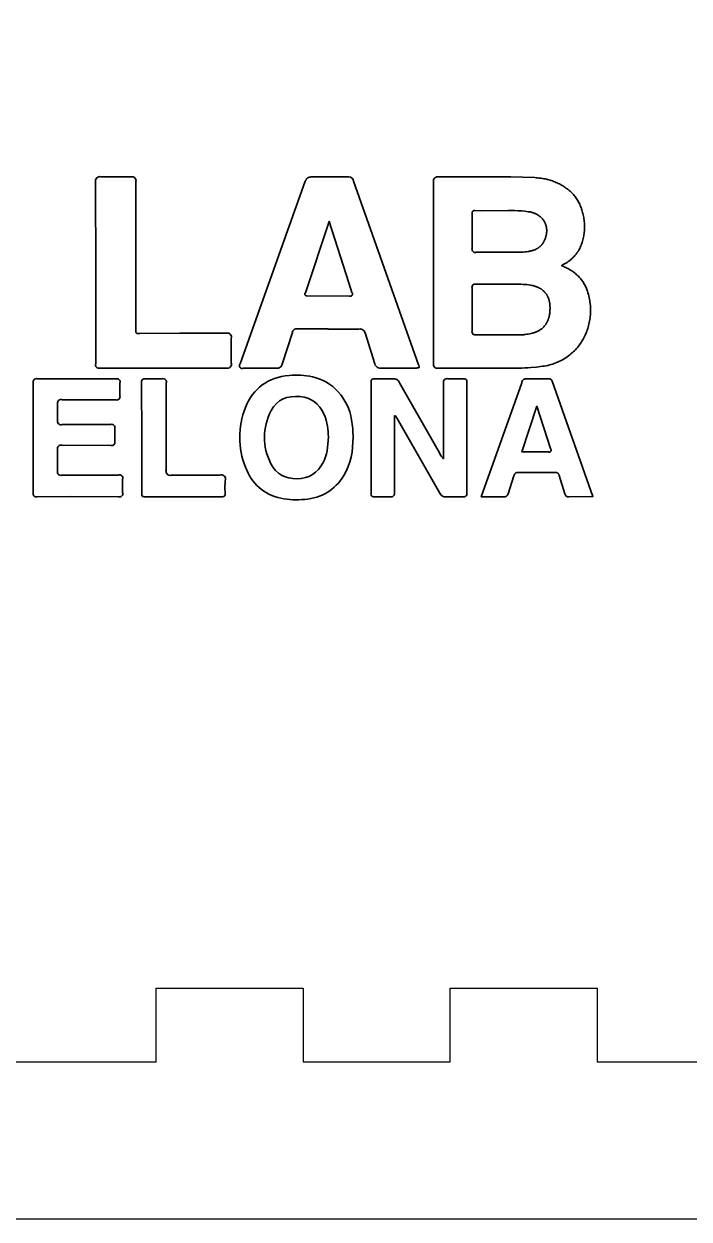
# Model space of a CAD drawing. Header units: millimetres. Extents: x 60913 to 63353, y 9976 to 12528.
# Drawn here: x 61617.6 to 61708.1, y 9976.5 to 10139.1 of the extents above; entities that cross this region are included whole.
import ezdxf

# ---------------------------------------------------------------- set-up
doc = ezdxf.new("R2010")
doc.units = ezdxf.units.MM
doc.header["$MEASUREMENT"] = 0
for name, color, linetype, true_color in [('CUT', 5, 'Continuous', 0x0000ff), ('Default', 178, 'Continuous', 0x000000), ('ENGRAVE', 1, 'Continuous', 0xff0000)]:
    doc.layers.add(name, color=color, linetype=linetype, true_color=true_color)

msp = doc.modelspace()

# ---------------------------------------------------------------- linework, layer by layer
at = {"layer": 'CUT'}
msp.add_lwpolyline([(61535.58, 9997.88), (61555.58, 9997.88), (61555.58, 10007.88), (61575.58, 10007.88), (61575.58, 9997.88), (61595.58, 9997.88), (61595.58, 10007.88), (61615.58, 10007.88), (61615.58, 9997.88), (61635.58, 9997.88), (61635.58, 10007.88), (61655.58, 10007.88), (61655.58, 9997.88), (61675.58, 9997.88), (61675.58, 10007.88), (61695.58, 10007.88), (61695.58, 9997.88), (61715.58, 9997.88)], dxfattribs=at)
at = {"layer": 'Default'}
msp.add_lwpolyline([(63352.58, 11196.47), (63352.58, 9976.47), (60912.58, 9976.47), (60912.58, 11196.47)], close=True, dxfattribs=at)
at = {"layer": 'ENGRAVE', "lineweight": 35}
for points in [[(61627.34, 10117.6), (61627.36, 10105.27), (61627.35, 10092.88, 0.611499), (61627.93, 10092.28), (61630.25, 10092.29), (61645.08, 10092.28, 0.610716), (61645.79, 10093.01), (61645.79, 10096.33, 0.617179), (61645.11, 10097.03), (61638.79, 10097.02), (61633.34, 10096.97), (61633.23, 10096.97), (61633.18, 10096.97), (61633.14, 10096.97), (61633.12, 10096.97), (61633.1, 10096.97), (61633.08, 10096.98), (61633.06, 10096.98), (61633.04, 10096.98), (61633.03, 10096.99), (61633.01, 10096.99), (61633, 10096.99), (61633, 10096.99), (61632.99, 10097), (61632.98, 10097), (61632.98, 10097), (61632.97, 10097), (61632.96, 10097.01), (61632.96, 10097.01), (61632.95, 10097.01), (61632.94, 10097.01), (61632.94, 10097.02), (61632.93, 10097.02), (61632.93, 10097.02), (61632.92, 10097.03), (61632.91, 10097.03), (61632.91, 10097.04), (61632.9, 10097.04), (61632.9, 10097.04), (61632.89, 10097.05), (61632.89, 10097.05), (61632.89, 10097.06), (61632.88, 10097.06), (61632.88, 10097.07), (61632.87, 10097.07), (61632.87, 10097.08), (61632.86, 10097.08), (61632.86, 10097.09), (61632.86, 10097.09), (61632.85, 10097.1), (61632.85, 10097.11), (61632.85, 10097.11), (61632.84, 10097.12), (61632.84, 10097.13), (61632.84, 10097.13), (61632.84, 10097.14), (61632.83, 10097.15), (61632.83, 10097.15), (61632.83, 10097.16), (61632.83, 10097.17), (61632.82, 10097.18), (61632.82, 10097.19), (61632.82, 10097.21), (61632.81, 10097.23), (61632.81, 10097.25), (61632.81, 10097.27), (61632.8, 10097.29), (61632.8, 10097.31), (61632.8, 10097.36), (61632.79, 10097.41), (61632.79, 10097.46), (61632.83, 10117.68, 0.555794), (61632.21, 10118.31), (61628.08, 10118.31, 0.604231), (61627.34, 10117.6)], [(61654.66, 10097.62), (61658.98, 10097.61), (61658.98, 10097.58), (61663.17, 10097.6, -0.429458), (61664.04, 10096.95), (61665.27, 10093.02, 0.4388), (61666.32, 10092.28), (61670.99, 10092.29), (61671.08, 10092.3), (61671.12, 10092.3), (61671.15, 10092.3), (61671.17, 10092.31), (61671.19, 10092.31), (61671.2, 10092.31), (61671.22, 10092.31), (61671.23, 10092.32), (61671.24, 10092.32), (61671.24, 10092.32), (61671.25, 10092.32), (61671.26, 10092.32), (61671.26, 10092.33), (61671.27, 10092.33), (61671.27, 10092.33), (61671.28, 10092.33), (61671.28, 10092.34), (61671.29, 10092.34), (61671.29, 10092.34), (61671.3, 10092.34), (61671.3, 10092.34), (61671.3, 10092.35), (61671.3, 10092.35), (61671.3, 10092.35), (61671.31, 10092.35), (61671.31, 10092.35), (61671.31, 10092.35), (61671.31, 10092.36), (61671.31, 10092.36), (61671.32, 10092.36), (61671.32, 10092.36), (61671.32, 10092.36), (61671.32, 10092.36), (61671.32, 10092.37), (61671.32, 10092.37), (61671.33, 10092.37), (61671.33, 10092.37), (61671.33, 10092.37), (61671.33, 10092.37), (61671.33, 10092.38), (61671.33, 10092.38), (61671.33, 10092.38), (61671.34, 10092.38), (61671.34, 10092.38), (61671.34, 10092.39), (61671.34, 10092.39), (61671.34, 10092.39), (61671.34, 10092.39), (61671.34, 10092.4), (61671.34, 10092.4), (61671.34, 10092.4), (61671.35, 10092.4), (61671.35, 10092.4), (61671.35, 10092.41), (61671.35, 10092.41), (61671.35, 10092.41), (61671.35, 10092.41), (61671.35, 10092.42), (61671.35, 10092.42), (61671.35, 10092.43), (61671.35, 10092.43), (61671.35, 10092.44), (61671.35, 10092.44), (61671.35, 10092.45), (61671.35, 10092.46), (61671.35, 10092.46), (61671.35, 10092.47), (61671.35, 10092.48), (61671.35, 10092.48), (61671.35, 10092.49), (61671.35, 10092.5), (61671.35, 10092.51), (61671.35, 10092.53), (61671.35, 10092.54), (61671.34, 10092.56), (61671.34, 10092.57), (61671.33, 10092.61), (61671.32, 10092.65), (61671.29, 10092.74), (61662.44, 10117.74, 0.381026), (61661.81, 10118.3), (61656.64, 10118.29), (61656.6, 10118.29), (61656.57, 10118.28), (61656.53, 10118.28), (61656.5, 10118.28), (61656.46, 10118.27), (61656.45, 10118.27), (61656.43, 10118.27), (61656.42, 10118.26), (61656.4, 10118.26), (61656.39, 10118.25), (61656.37, 10118.25), (61656.36, 10118.25), (61656.34, 10118.24), (61656.33, 10118.24), (61656.31, 10118.23), (61656.3, 10118.22), (61656.28, 10118.22), (61656.27, 10118.21), (61656.26, 10118.21), (61656.24, 10118.2), (61656.23, 10118.19), (61656.22, 10118.18), (61656.2, 10118.18), (61656.19, 10118.17), (61656.18, 10118.16), (61656.17, 10118.15), (61656.16, 10118.14), (61656.14, 10118.13), (61656.13, 10118.12), (61656.12, 10118.11), (61656.11, 10118.1), (61656.1, 10118.09), (61656.09, 10118.08), (61656.08, 10118.07), (61656.07, 10118.06), (61656.06, 10118.04), (61656.05, 10118.03), (61656.04, 10118.02), (61656.03, 10118), (61656.02, 10117.99), (61656.01, 10117.98), (61656, 10117.96), (61655.99, 10117.95), (61655.98, 10117.93), (61655.97, 10117.92), (61655.95, 10117.88), (61655.93, 10117.85), (61655.92, 10117.81), (61655.9, 10117.78), (61655.89, 10117.74), (61655.87, 10117.7), (61647, 10092.88, 0.848512), (61647.45, 10092.28), (61651.95, 10092.28, 0.420609), (61652.7, 10092.81), (61654.13, 10097.14, -0.41616), (61654.66, 10097.62)], [(61684.92, 10092.29), (61685.32, 10092.29), (61685.73, 10092.3), (61686.13, 10092.32), (61686.54, 10092.35), (61687.34, 10092.43), (61688.15, 10092.53), (61688.39, 10092.56), (61688.63, 10092.61), (61688.86, 10092.65), (61689.09, 10092.71), (61689.31, 10092.77), (61689.53, 10092.84), (61689.75, 10092.91), (61689.96, 10092.99), (61690.17, 10093.08), (61690.38, 10093.17), (61690.58, 10093.26), (61690.77, 10093.36), (61690.96, 10093.47), (61691.15, 10093.58), (61691.33, 10093.69), (61691.51, 10093.82), (61691.68, 10093.94), (61691.85, 10094.07), (61692.01, 10094.21), (61692.17, 10094.34), (61692.33, 10094.49), (61692.48, 10094.64), (61692.62, 10094.79), (61692.77, 10094.94), (61692.9, 10095.1), (61693.03, 10095.26), (61693.16, 10095.43), (61693.28, 10095.6), (61693.4, 10095.77), (61693.51, 10095.95), (61693.62, 10096.13), (61693.72, 10096.31), (61693.82, 10096.49), (61693.91, 10096.68), (61694, 10096.87), (61694.08, 10097.06), (61694.16, 10097.26), (61694.23, 10097.45), (61694.3, 10097.65), (61694.36, 10097.85), (61694.41, 10098.06), (61694.46, 10098.26), (61694.51, 10098.47), (61694.55, 10098.67), (61694.58, 10098.88), (61694.61, 10099.09), (61694.64, 10099.3), (61694.66, 10099.52), (61694.67, 10099.73), (61694.68, 10099.94), (61694.68, 10100.16), (61694.67, 10100.37), (61694.66, 10100.59), (61694.65, 10100.81), (61694.63, 10101.02), (61694.6, 10101.24), (61694.57, 10101.45), (61694.53, 10101.67), (61694.49, 10101.89), (61694.44, 10102.1), (61694.38, 10102.32), (61694.32, 10102.53), (61694.25, 10102.74), (61694.18, 10102.96), (61694.12, 10103.1), (61694.06, 10103.25), (61694, 10103.39), (61693.93, 10103.53), (61693.86, 10103.66), (61693.78, 10103.8), (61693.71, 10103.92), (61693.62, 10104.05), (61693.54, 10104.17), (61693.45, 10104.29), (61693.36, 10104.41), (61693.27, 10104.52), (61693.17, 10104.63), (61693.07, 10104.74), (61692.96, 10104.84), (61692.85, 10104.95), (61692.74, 10105.04), (61692.63, 10105.14), (61692.51, 10105.23), (61692.39, 10105.33), (61692.27, 10105.41), (61692.14, 10105.5), (61692.02, 10105.58), (61691.88, 10105.66), (61691.75, 10105.74), (61691.61, 10105.82), (61691.47, 10105.89), (61691.33, 10105.96), (61691.19, 10106.03), (61691.04, 10106.1), (61690.89, 10106.16), (61690.74, 10106.22), (61690.96, 10106.37), (61691.05, 10106.42), (61691.14, 10106.46), (61691.23, 10106.51), (61691.31, 10106.56), (61691.4, 10106.61), (61691.48, 10106.67), (61691.56, 10106.72), (61691.64, 10106.77), (61691.72, 10106.83), (61691.8, 10106.89), (61691.87, 10106.95), (61691.95, 10107), (61692.02, 10107.07), (61692.09, 10107.13), (61692.16, 10107.19), (61692.23, 10107.25), (61692.29, 10107.32), (61692.36, 10107.38), (61692.42, 10107.45), (61692.48, 10107.52), (61692.54, 10107.59), (61692.6, 10107.66), (61692.66, 10107.73), (61692.72, 10107.8), (61692.77, 10107.87), (61692.82, 10107.95), (61692.88, 10108.02), (61692.93, 10108.1), (61692.97, 10108.17), (61693.02, 10108.25), (61693.11, 10108.4), (61693.2, 10108.56), (61693.28, 10108.72), (61693.35, 10108.89), (61693.42, 10109.05), (61693.48, 10109.22), (61693.54, 10109.39), (61693.59, 10109.56), (61693.64, 10109.74), (61693.68, 10109.91), (61693.72, 10110.09), (61693.76, 10110.27), (61693.78, 10110.44), (61693.81, 10110.62), (61693.83, 10110.8), (61693.84, 10110.98), (61693.85, 10111.17), (61693.86, 10111.35), (61693.86, 10111.53), (61693.86, 10111.71), (61693.85, 10111.89), (61693.84, 10112.07), (61693.82, 10112.25), (61693.8, 10112.42), (61693.78, 10112.6), (61693.75, 10112.78), (61693.72, 10112.95), (61693.68, 10113.12), (61693.64, 10113.3), (61693.6, 10113.47), (61693.55, 10113.63), (61693.5, 10113.8), (61693.45, 10113.96), (61693.39, 10114.12), (61693.33, 10114.28), (61693.27, 10114.43), (61693.2, 10114.58), (61693.13, 10114.73), (61693.06, 10114.87), (61692.98, 10115.02), (61692.9, 10115.15), (61692.82, 10115.29), (61692.73, 10115.42), (61692.65, 10115.54), (61692.56, 10115.66), (61692.46, 10115.78), (61692.37, 10115.89), (61692.32, 10115.94), (61692.27, 10115.99), (61692.22, 10116.04), (61692.17, 10116.09), (61692.03, 10116.22), (61691.9, 10116.34), (61691.76, 10116.46), (61691.62, 10116.58), (61691.48, 10116.69), (61691.33, 10116.79), (61691.19, 10116.89), (61691.04, 10116.99), (61690.89, 10117.09), (61690.74, 10117.17), (61690.59, 10117.26), (61690.44, 10117.34), (61690.29, 10117.42), (61690.13, 10117.49), (61689.97, 10117.56), (61689.81, 10117.63), (61689.65, 10117.69), (61689.49, 10117.75), (61689.33, 10117.8), (61689.17, 10117.85), (61689, 10117.9), (61688.83, 10117.94), (61688.67, 10117.98), (61688.5, 10118.02), (61688.33, 10118.05), (61688.15, 10118.08), (61687.98, 10118.11), (61687.81, 10118.13), (61687.63, 10118.15), (61687.45, 10118.17), (61687.28, 10118.19), (61687.1, 10118.2), (61685.46, 10118.26), (61683.83, 10118.3), (61674.03, 10118.3, 0.569681), (61673.31, 10117.59), (61673.32, 10092.95, 0.595199), (61673.97, 10092.28), (61684.92, 10092.29)], [(61679.12, 10108.04), (61682.31, 10108.05), (61682.31, 10108.07), (61684.7, 10108.05), (61685.1, 10108.06), (61685.5, 10108.08), (61685.72, 10108.1), (61685.94, 10108.12), (61686.15, 10108.15), (61686.26, 10108.17), (61686.36, 10108.19), (61686.47, 10108.21), (61686.57, 10108.23), (61686.68, 10108.26), (61686.78, 10108.29), (61686.88, 10108.32), (61686.98, 10108.35), (61687.08, 10108.39), (61687.17, 10108.43), (61687.22, 10108.45), (61687.26, 10108.48), (61687.31, 10108.5), (61687.36, 10108.52), (61687.4, 10108.55), (61687.45, 10108.57), (61687.49, 10108.6), (61687.53, 10108.63), (61687.58, 10108.66), (61687.62, 10108.69), (61687.66, 10108.72), (61687.7, 10108.75), (61687.74, 10108.78), (61687.79, 10108.82), (61687.82, 10108.85), (61687.86, 10108.89), (61687.9, 10108.92), (61687.94, 10108.96), (61687.98, 10109), (61688.01, 10109.04), (61688.05, 10109.08), (61688.08, 10109.12), (61688.12, 10109.17), (61688.15, 10109.21), (61688.18, 10109.26), (61688.21, 10109.3), (61688.25, 10109.35), (61688.28, 10109.4), (61688.31, 10109.45), (61688.33, 10109.51), (61688.36, 10109.56), (61688.39, 10109.61), (61688.43, 10109.7), (61688.47, 10109.79), (61688.5, 10109.88), (61688.53, 10109.97), (61688.56, 10110.05), (61688.59, 10110.14), (61688.61, 10110.23), (61688.64, 10110.31), (61688.65, 10110.4), (61688.67, 10110.48), (61688.68, 10110.57), (61688.7, 10110.65), (61688.7, 10110.74), (61688.71, 10110.82), (61688.71, 10110.91), (61688.71, 10110.99), (61688.71, 10111.07), (61688.71, 10111.15), (61688.7, 10111.23), (61688.69, 10111.31), (61688.68, 10111.39), (61688.67, 10111.47), (61688.65, 10111.55), (61688.63, 10111.62), (61688.61, 10111.7), (61688.59, 10111.77), (61688.56, 10111.85), (61688.54, 10111.92), (61688.51, 10111.99), (61688.47, 10112.06), (61688.44, 10112.13), (61688.4, 10112.2), (61688.37, 10112.27), (61688.32, 10112.33), (61688.28, 10112.4), (61688.24, 10112.46), (61688.19, 10112.52), (61688.14, 10112.58), (61688.09, 10112.64), (61688.04, 10112.7), (61687.98, 10112.76), (61687.92, 10112.81), (61687.86, 10112.87), (61687.8, 10112.92), (61687.74, 10112.97), (61687.68, 10113.02), (61687.61, 10113.06), (61687.54, 10113.11), (61687.47, 10113.15), (61687.4, 10113.19), (61687.32, 10113.23), (61687.25, 10113.27), (61687.17, 10113.31), (61687.09, 10113.34), (61687.01, 10113.38), (61686.93, 10113.41), (61686.84, 10113.43), (61686.75, 10113.46), (61686.67, 10113.49), (61686.58, 10113.51), (61686.49, 10113.53), (61686.39, 10113.55), (61686.3, 10113.56), (61686.2, 10113.57), (61685.75, 10113.63), (61685.3, 10113.67), (61684.85, 10113.69), (61684.39, 10113.71), (61683.49, 10113.73), (61679.86, 10113.7), (61678.95, 10113.72), (61678.94, 10113.72), (61678.92, 10113.72), (61678.9, 10113.72), (61678.89, 10113.72), (61678.87, 10113.72), (61678.86, 10113.72), (61678.84, 10113.71), (61678.83, 10113.71), (61678.82, 10113.71), (61678.8, 10113.71), (61678.79, 10113.71), (61678.78, 10113.7), (61678.77, 10113.7), (61678.76, 10113.7), (61678.75, 10113.69), (61678.74, 10113.69), (61678.74, 10113.69), (61678.73, 10113.69), (61678.73, 10113.68), (61678.72, 10113.68), (61678.72, 10113.68), (61678.71, 10113.68), (61678.71, 10113.67), (61678.7, 10113.67), (61678.7, 10113.67), (61678.69, 10113.67), (61678.69, 10113.66), (61678.69, 10113.66), (61678.68, 10113.66), (61678.68, 10113.66), (61678.68, 10113.65), (61678.67, 10113.65), (61678.67, 10113.65), (61678.66, 10113.64), (61678.66, 10113.64), (61678.66, 10113.64), (61678.65, 10113.63), (61678.65, 10113.63), (61678.65, 10113.63), (61678.64, 10113.62), (61678.64, 10113.62), (61678.64, 10113.62), (61678.64, 10113.61), (61678.63, 10113.61), (61678.63, 10113.61), (61678.63, 10113.6), (61678.63, 10113.6), (61678.62, 10113.59), (61678.62, 10113.59), (61678.62, 10113.59), (61678.62, 10113.58), (61678.61, 10113.58), (61678.61, 10113.57), (61678.61, 10113.57), (61678.6, 10113.56), (61678.6, 10113.55), (61678.6, 10113.54), (61678.59, 10113.53), (61678.59, 10113.52), (61678.59, 10113.51), (61678.59, 10113.5), (61678.58, 10113.49), (61678.58, 10113.48), (61678.58, 10113.47), (61678.58, 10113.46), (61678.58, 10113.44), (61678.57, 10113.42), (61678.57, 10113.39), (61678.57, 10113.37), (61678.57, 10113.35), (61678.56, 10108.55, 0.589804), (61679.12, 10108.04)], [(61661.8, 10103.88), (61659.11, 10112.25), (61655.89, 10102.52, 0.839639), (61656.08, 10102.11), (61661.88, 10102.09, 0.797862), (61662.22, 10102.58), (61661.8, 10103.88)], [(61679.13, 10096.81), (61685.29, 10096.82), (61685.39, 10096.82), (61685.49, 10096.83), (61685.59, 10096.83), (61685.69, 10096.84), (61685.8, 10096.85), (61686, 10096.88), (61686.2, 10096.91), (61686.4, 10096.95), (61686.59, 10097), (61686.79, 10097.05), (61686.87, 10097.07), (61686.95, 10097.1), (61687.03, 10097.12), (61687.11, 10097.15), (61687.19, 10097.18), (61687.26, 10097.21), (61687.33, 10097.24), (61687.41, 10097.27), (61687.48, 10097.3), (61687.54, 10097.33), (61687.61, 10097.37), (61687.67, 10097.41), (61687.74, 10097.44), (61687.8, 10097.48), (61687.86, 10097.52), (61687.92, 10097.56), (61687.97, 10097.6), (61688.03, 10097.64), (61688.08, 10097.69), (61688.13, 10097.73), (61688.18, 10097.78), (61688.23, 10097.82), (61688.28, 10097.87), (61688.33, 10097.92), (61688.37, 10097.97), (61688.42, 10098.02), (61688.46, 10098.07), (61688.5, 10098.12), (61688.54, 10098.17), (61688.58, 10098.22), (61688.61, 10098.28), (61688.65, 10098.33), (61688.68, 10098.39), (61688.72, 10098.45), (61688.75, 10098.5), (61688.78, 10098.56), (61688.81, 10098.62), (61688.83, 10098.68), (61688.86, 10098.74), (61688.89, 10098.81), (61688.91, 10098.87), (61688.93, 10098.93), (61688.95, 10099), (61688.98, 10099.06), (61689, 10099.13), (61689.01, 10099.19), (61689.03, 10099.26), (61689.05, 10099.33), (61689.08, 10099.46), (61689.1, 10099.6), (61689.12, 10099.74), (61689.14, 10099.89), (61689.15, 10100.04), (61689.16, 10100.19), (61689.17, 10100.34), (61689.17, 10100.49), (61689.16, 10100.65), (61689.16, 10100.73), (61689.16, 10100.81), (61689.15, 10100.89), (61689.14, 10100.97), (61689.13, 10101.04), (61689.12, 10101.12), (61689.11, 10101.19), (61689.1, 10101.26), (61689.09, 10101.33), (61689.07, 10101.41), (61689.05, 10101.47), (61689.03, 10101.54), (61689.01, 10101.61), (61688.99, 10101.68), (61688.97, 10101.74), (61688.95, 10101.8), (61688.92, 10101.87), (61688.9, 10101.93), (61688.87, 10101.99), (61688.84, 10102.05), (61688.81, 10102.11), (61688.78, 10102.16), (61688.74, 10102.22), (61688.71, 10102.27), (61688.68, 10102.33), (61688.64, 10102.38), (61688.6, 10102.43), (61688.56, 10102.48), (61688.52, 10102.53), (61688.48, 10102.58), (61688.44, 10102.63), (61688.39, 10102.68), (61688.35, 10102.72), (61688.3, 10102.77), (61688.25, 10102.81), (61688.2, 10102.85), (61688.15, 10102.89), (61688.1, 10102.93), (61688.05, 10102.97), (61687.99, 10103.01), (61687.94, 10103.05), (61687.88, 10103.08), (61687.83, 10103.12), (61687.77, 10103.15), (61687.71, 10103.18), (61687.65, 10103.21), (61687.58, 10103.24), (61687.52, 10103.27), (61687.45, 10103.3), (61687.39, 10103.33), (61687.32, 10103.35), (61687.25, 10103.38), (61687.18, 10103.4), (61687.11, 10103.43), (61687.04, 10103.45), (61686.97, 10103.47), (61686.82, 10103.51), (61686.67, 10103.54), (61686.51, 10103.57), (61686.25, 10103.61), (61686, 10103.64), (61685.74, 10103.66), (61685.49, 10103.68), (61685.23, 10103.69), (61684.98, 10103.7), (61683.07, 10103.69), (61682.85, 10103.69), (61682.64, 10103.7), (61679.09, 10103.71, 0.591702), (61678.56, 10103.18), (61678.56, 10097.37, 0.590302), (61679.13, 10096.81)], [(61618.85, 10090.23), (61618.86, 10082.84), (61618.85, 10075.33, 0.605185), (61619.39, 10074.78), (61623.96, 10074.79), (61630.47, 10074.78, 0.61822), (61631.01, 10075.34), (61631.01, 10077.15, 0.638059), (61630.42, 10077.72), (61622.73, 10077.7, -0.606619), (61622.17, 10078.26), (61622.17, 10081.14, -0.627684), (61622.8, 10081.79), (61629.43, 10081.77, 0.618319), (61629.95, 10082.28), (61629.95, 10084.03, 0.629316), (61629.35, 10084.61), (61622.78, 10084.59, -0.620855), (61622.17, 10085.22), (61622.17, 10087.34, -0.62732), (61622.83, 10087.98), (61630.09, 10087.96, 0.622071), (61630.64, 10088.51), (61630.64, 10090.26, 0.627796), (61630.11, 10090.82), (61619.41, 10090.83, 0.612276), (61618.85, 10090.23)], [(61633.6, 10090.27), (61633.61, 10082.83), (61633.61, 10075.16), (61633.61, 10075.13), (61633.61, 10075.11), (61633.61, 10075.08), (61633.61, 10075.06), (61633.61, 10075.05), (61633.61, 10075.04), (61633.62, 10075.03), (61633.62, 10075.01), (61633.62, 10075), (61633.62, 10074.99), (61633.63, 10074.98), (61633.63, 10074.97), (61633.63, 10074.96), (61633.63, 10074.96), (61633.64, 10074.95), (61633.64, 10074.95), (61633.64, 10074.94), (61633.64, 10074.94), (61633.64, 10074.93), (61633.65, 10074.93), (61633.65, 10074.92), (61633.65, 10074.92), (61633.65, 10074.92), (61633.66, 10074.91), (61633.66, 10074.91), (61633.66, 10074.9), (61633.67, 10074.9), (61633.67, 10074.89), (61633.67, 10074.89), (61633.68, 10074.89), (61633.68, 10074.88), (61633.68, 10074.88), (61633.69, 10074.87), (61633.69, 10074.87), (61633.69, 10074.87), (61633.7, 10074.86), (61633.7, 10074.86), (61633.71, 10074.86), (61633.71, 10074.85), (61633.71, 10074.85), (61633.72, 10074.85), (61633.72, 10074.84), (61633.73, 10074.84), (61633.73, 10074.84), (61633.74, 10074.83), (61633.74, 10074.83), (61633.75, 10074.83), (61633.75, 10074.82), (61633.76, 10074.82), (61633.76, 10074.82), (61633.77, 10074.82), (61633.78, 10074.81), (61633.78, 10074.81), (61633.79, 10074.81), (61633.79, 10074.81), (61633.81, 10074.8), (61633.82, 10074.8), (61633.84, 10074.8), (61633.85, 10074.79), (61633.87, 10074.79), (61633.88, 10074.79), (61633.9, 10074.78), (61633.92, 10074.78), (61633.93, 10074.78), (61633.95, 10074.78), (61633.97, 10074.78), (61633.99, 10074.78), (61634.03, 10074.78), (61644.54, 10074.78), (61644.57, 10074.78), (61644.6, 10074.78), (61644.63, 10074.78), (61644.66, 10074.78), (61644.68, 10074.79), (61644.7, 10074.79), (61644.71, 10074.79), (61644.72, 10074.79), (61644.73, 10074.8), (61644.74, 10074.8), (61644.75, 10074.8), (61644.76, 10074.8), (61644.77, 10074.81), (61644.78, 10074.81), (61644.79, 10074.81), (61644.8, 10074.82), (61644.81, 10074.82), (61644.82, 10074.83), (61644.83, 10074.83), (61644.84, 10074.84), (61644.84, 10074.84), (61644.84, 10074.84), (61644.85, 10074.84), (61644.85, 10074.85), (61644.85, 10074.85), (61644.86, 10074.85), (61644.86, 10074.85), (61644.87, 10074.86), (61644.87, 10074.86), (61644.87, 10074.86), (61644.88, 10074.86), (61644.88, 10074.87), (61644.88, 10074.87), (61644.88, 10074.87), (61644.89, 10074.88), (61644.89, 10074.88), (61644.89, 10074.88), (61644.9, 10074.89), (61644.9, 10074.89), (61644.9, 10074.89), (61644.9, 10074.9), (61644.91, 10074.9), (61644.91, 10074.91), (61644.91, 10074.91), (61644.91, 10074.91), (61644.92, 10074.92), (61644.92, 10074.92), (61644.92, 10074.92), (61644.92, 10074.93), (61644.93, 10074.93), (61644.93, 10074.94), (61644.93, 10074.95), (61644.94, 10074.96), (61644.94, 10074.97), (61644.94, 10074.98), (61644.95, 10074.99), (61644.95, 10075), (61644.95, 10075.01), (61644.96, 10075.02), (61644.96, 10075.03), (61644.96, 10075.04), (61644.96, 10075.05), (61644.96, 10075.06), (61644.96, 10075.08), (61644.97, 10075.1), (61644.97, 10075.13), (61644.97, 10075.15), (61644.97, 10075.18), (61644.94, 10076.09), (61644.94, 10076.31), (61644.95, 10076.53), (61644.96, 10076.74), (61644.98, 10076.96, 0.639959), (61644.24, 10077.73), (61637.61, 10077.7, -0.61361), (61636.94, 10078.4), (61636.96, 10090.22, 0.625442), (61636.39, 10090.83), (61634.14, 10090.82, 0.620796), (61633.6, 10090.27)], [(61668, 10084.87), (61668, 10085.78), (61668.14, 10085.8), (61668.35, 10085.44), (61674.19, 10075.26, 0.338914), (61675.01, 10074.77), (61677.33, 10074.78, 0.607271), (61677.83, 10075.25), (61677.83, 10090.39, 0.608555), (61677.36, 10090.82), (61675.3, 10090.82, 0.623059), (61674.68, 10090.23), (61674.69, 10080.53), (61674.69, 10079.95, -0.075009), (61674.12, 10080.73), (61668.69, 10090.29, 0.341445), (61667.78, 10090.83), (61665.28, 10090.82, 0.592613), (61664.81, 10090.37), (61664.81, 10075.23, 0.589801), (61665.28, 10074.78), (61667.41, 10074.78, 0.621678), (61668, 10075.36), (61668, 10084.87)], [(61691.73, 10074.78), (61695, 10074.79), (61689.45, 10090.51), (61689.44, 10090.53), (61689.44, 10090.55), (61689.43, 10090.56), (61689.42, 10090.57), (61689.42, 10090.58), (61689.41, 10090.59), (61689.41, 10090.6), (61689.4, 10090.61), (61689.4, 10090.62), (61689.39, 10090.63), (61689.39, 10090.64), (61689.38, 10090.65), (61689.37, 10090.66), (61689.37, 10090.67), (61689.36, 10090.68), (61689.35, 10090.68), (61689.35, 10090.69), (61689.34, 10090.7), (61689.33, 10090.71), (61689.33, 10090.71), (61689.32, 10090.72), (61689.31, 10090.72), (61689.31, 10090.73), (61689.3, 10090.74), (61689.29, 10090.74), (61689.28, 10090.75), (61689.28, 10090.75), (61689.27, 10090.76), (61689.26, 10090.76), (61689.25, 10090.77), (61689.25, 10090.77), (61689.24, 10090.77), (61689.23, 10090.78), (61689.22, 10090.78), (61689.21, 10090.78), (61689.2, 10090.79), (61689.19, 10090.79), (61689.19, 10090.79), (61689.18, 10090.8), (61689.17, 10090.8), (61689.16, 10090.8), (61689.15, 10090.8), (61689.14, 10090.8), (61689.12, 10090.81), (61689.1, 10090.81), (61689.08, 10090.81), (61689.06, 10090.81), (61689.04, 10090.82), (61689.02, 10090.82), (61688.97, 10090.82), (61686.77, 10090.81), (61686.05, 10090.83, 0.420376), (61685.31, 10090.3), (61679.8, 10074.78), (61682.89, 10074.78, 0.421602), (61683.46, 10075.19), (61684.25, 10077.62, -0.425544), (61684.84, 10078.09), (61689.85, 10078.09, -0.413563), (61690.42, 10077.67), (61691.2, 10075.17, 0.424014), (61691.73, 10074.78)], [(61689.23, 10081.33), (61687.38, 10087.09), (61685.34, 10080.88), (61688.92, 10080.88, 0.872497), (61689.23, 10081.33)]]:
    msp.add_lwpolyline(points, format="xyb", dxfattribs=at)
for points, knots in [([(61662.36, 10082.87), (61662.37, 10083.67), (61662.3, 10084.45), (61662.17, 10085.24), (61661.66, 10088.22), (61659.62, 10090.48), (61656.84, 10091.11), (61655.79, 10091.34), (61654.73, 10091.37), (61653.66, 10091.28), (61650.8, 10091.03), (61648.76, 10089.56), (61647.72, 10086.91), (61646.67, 10084.23), (61646.69, 10081.46), (61647.73, 10078.78), (61648.58, 10076.57), (61650.18, 10075.1), (61652.55, 10074.57), (61653.62, 10074.33), (61654.71, 10074.32), (61655.79, 10074.41), (61658.1, 10074.59), (61659.89, 10075.67), (61661.11, 10077.66), (61662.09, 10079.26), (61662.37, 10081.03), (61662.36, 10082.87)], [0, 0, 0, 0, 1, 1, 1, 2, 2, 2, 3, 3, 3, 4, 4, 4, 5, 5, 5, 6, 6, 6, 7, 7, 7, 8, 8, 8, 9, 9, 9, 9]), ([(61659.01, 10082.95), (61658.95, 10081.49), (61658.81, 10080.42), (61658.3, 10079.43), (61657.55, 10077.98), (61656.36, 10077.25), (61654.74, 10077.23), (61653.17, 10077.21), (61651.89, 10077.84), (61651.19, 10079.25), (61650, 10081.64), (61649.99, 10084.13), (61651.23, 10086.51), (61652.02, 10088.02), (61653.45, 10088.56), (61655.14, 10088.42), (61656.7, 10088.29), (61657.74, 10087.42), (61658.4, 10086.05), (61658.92, 10084.95), (61658.99, 10083.76), (61659.01, 10082.95)], [0, 0, 0, 0, 1, 1, 1, 2, 2, 2, 3, 3, 3, 4, 4, 4, 5, 5, 5, 6, 6, 6, 7, 7, 7, 7])]:
    msp.add_open_spline(points, degree=3, knots=knots, dxfattribs=at)

doc.saveas('drawing.dxf')
